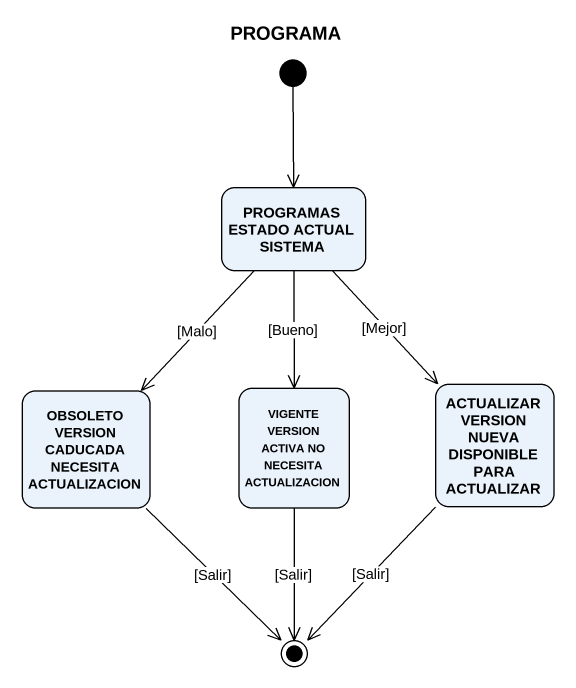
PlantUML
@startuml
title PROGRAMA
hide empty description
state "PROGRAMAS ESTADO ACTUAL SISTEMA" as PROGRAMAS_ESTADO_ACTUAL
state "OBSOLETO VERSION CADUCADA NECESITA ACTUALIZACION" as OBSOLETO_VERSION_CADUCADA
state "VIGENTE VERSION ACTIVA NO NECESITA ACTUALIZACION" as VIGENTE_VERSION_ACTIVA_NO
state "ACTUALIZAR VERSION NUEVA DISPONIBLE PARA ACTUALIZAR" as ACTUALIZAR_VERSION_NUEVA
[*] --> PROGRAMAS_ESTADO_ACTUAL
PROGRAMAS_ESTADO_ACTUAL --> OBSOLETO_VERSION_CADUCADA : [Malo]
PROGRAMAS_ESTADO_ACTUAL --> VIGENTE_VERSION_ACTIVA_NO : [Bueno]
PROGRAMAS_ESTADO_ACTUAL --> ACTUALIZAR_VERSION_NUEVA : [Mejor]
OBSOLETO_VERSION_CADUCADA --> [*] : [Salir]
VIGENTE_VERSION_ACTIVA_NO --> [*] : [Salir]
ACTUALIZAR_VERSION_NUEVA --> [*] : [Salir]
@enduml
